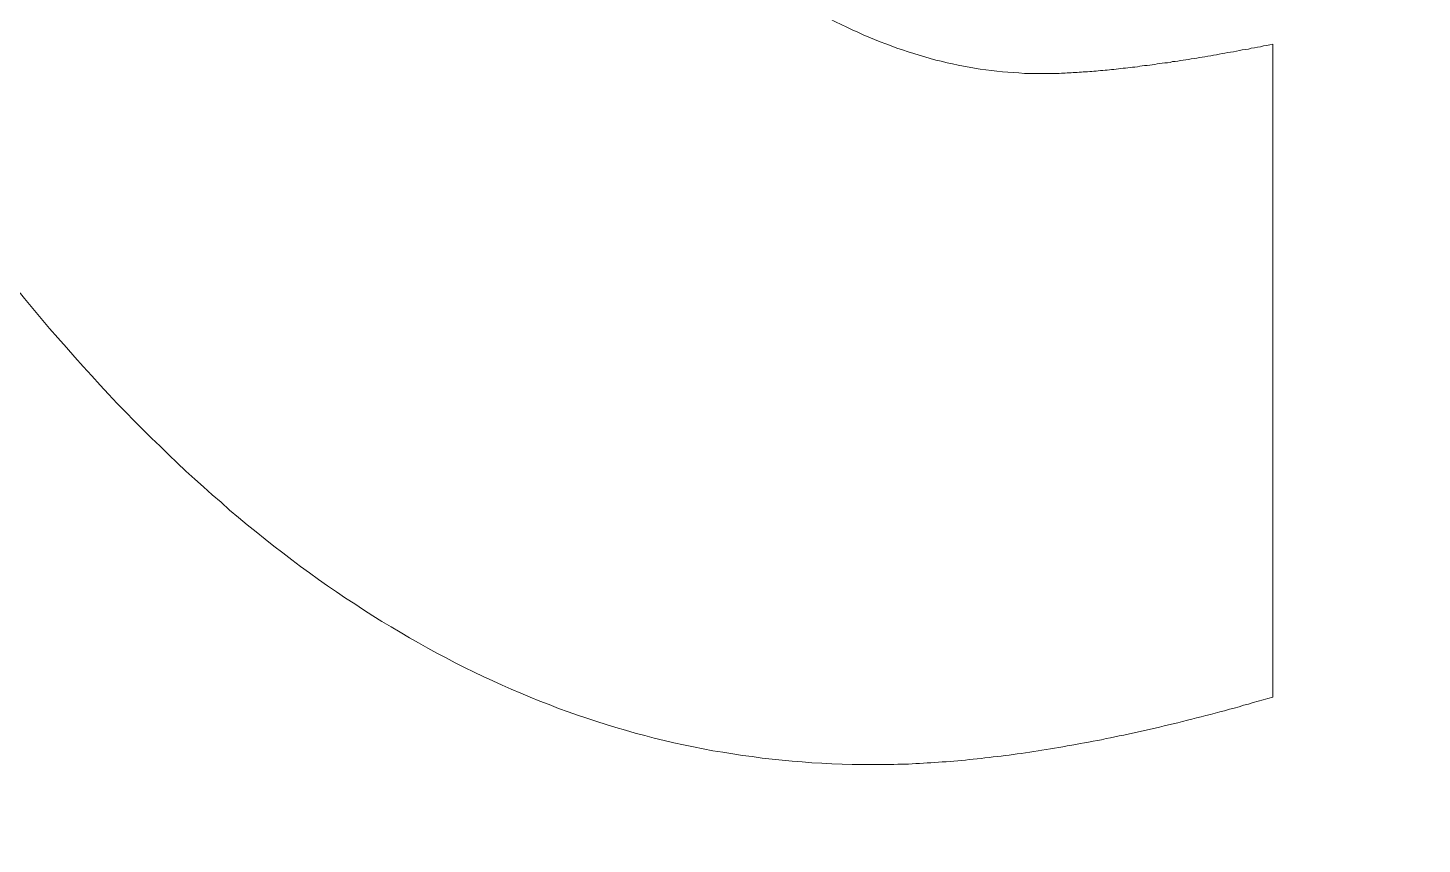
# Model space of a CAD drawing. Header units: millimetres. Extents: x -202 to 440, y -81 to 100.
# Drawn here: x -21.403 to -20.462, y -1.514 to -0.963 of the extents above; entities that cross this region are included whole.
import ezdxf

# ---------------------------------------------------------------- set-up
doc = ezdxf.new("R2010")
doc.units = ezdxf.units.MM
doc.header["$MEASUREMENT"] = 0
doc.layers.add('Cut', color=7, linetype='Continuous')
doc.layers.add('Engrave', color=7, linetype='Continuous')

msp = doc.modelspace()

# ---------------------------------------------------------------- linework, layer by layer
at = {"layer": 'Cut', "color": 250, "lineweight": 9}
msp.add_open_spline([(-1.0952, 97.6658), (-1.0954, 98.0639), (-1.2538, 98.4456), (-1.5355, 98.7269), (-1.5355, 98.7269), (-1.8171, 99.0082), (-2.1971, 99.1661), (-2.5952, 99.1658), (-2.5952, 99.1658), (-2.5952, 99.1658), (-144.0452, 99.1658), (-144.0452, 99.1658), (-144.0452, 99.1658), (-144.4432, 99.1656), (-144.8249, 99.0072), (-145.1062, 98.7255), (-145.1062, 98.7255), (-145.3875, 98.4439), (-145.5454, 98.0639), (-145.5452, 97.6658), (-145.5452, 97.6658), (-145.5452, 97.6658), (-145.5452, 93.1783), (-145.5452, 93.1783), (-145.5452, 93.1783), (-145.5449, 92.7802), (-145.3865, 92.3986), (-145.1049, 92.1173), (-145.1049, 92.1173), (-144.8232, 91.836), (-144.4432, 91.6781), (-144.0452, 91.6783), (-144.0452, 91.6783), (-144.0452, 91.6783), (-141.5827, 91.6783), (-141.5827, 91.6783), (-141.5827, 91.6783), (-139.4391, 91.6783), (-137.4583, 90.5347), (-136.3865, 88.6783), (-136.3865, 88.6783), (-135.3147, 86.8219), (-135.3147, 84.5347), (-136.3865, 82.6783), (-136.3865, 82.6783), (-137.4583, 80.8219), (-139.4391, 79.6783), (-141.5827, 79.6783), (-141.5827, 79.6783), (-141.5827, 79.6783), (-144.0452, 79.6783), (-144.0452, 79.6783), (-144.0452, 79.6783), (-144.4432, 79.6781), (-144.8249, 79.5197), (-145.1062, 79.238), (-145.1062, 79.238), (-145.3875, 78.9564), (-145.5454, 78.5764), (-145.5452, 78.1783), (-145.5452, 78.1783), (-145.5452, 78.1783), (-145.5452, 16.9783), (-145.5452, 16.9783), (-145.5452, 16.9783), (-145.5449, 16.5802), (-145.3865, 16.1986), (-145.1049, 15.9173), (-145.1049, 15.9173), (-144.8232, 15.636), (-144.4432, 15.4781), (-144.0452, 15.4783), (-144.0452, 15.4783), (-144.0452, 15.4783), (-141.5827, 15.4783), (-141.5827, 15.4783), (-141.5827, 15.4783), (-139.4391, 15.4783), (-137.4583, 14.3347), (-136.3865, 12.4783), (-136.3865, 12.4783), (-135.3147, 10.6219), (-135.3147, 8.3347), (-136.3865, 6.4783), (-136.3865, 6.4783), (-137.4583, 4.6219), (-139.4391, 3.4783), (-141.5827, 3.4783), (-141.5827, 3.4783), (-141.5827, 3.4783), (-144.0452, 3.4783), (-144.0452, 3.4783), (-144.0452, 3.4783), (-144.4432, 3.4781), (-144.8249, 3.3197), (-145.1062, 3.038), (-145.1062, 3.038), (-145.3875, 2.7564), (-145.5454, 2.3764), (-145.5452, 1.9783), (-145.5452, 1.9783), (-145.5452, 1.9783), (-145.5452, -59.2217), (-145.5452, -59.2217), (-145.5452, -59.2217), (-145.5449, -59.6198), (-145.3865, -60.0014), (-145.1049, -60.2827), (-145.1049, -60.2827), (-144.8232, -60.564), (-144.4432, -60.7219), (-144.0452, -60.7217), (-144.0452, -60.7217), (-144.0452, -60.7217), (-141.5827, -60.7217), (-141.5827, -60.7217), (-141.5827, -60.7217), (-139.4391, -60.7217), (-137.4583, -61.8653), (-136.3865, -63.7217), (-136.3865, -63.7217), (-135.3147, -65.5781), (-135.3147, -67.8653), (-136.3865, -69.7217), (-136.3865, -69.7217), (-137.4583, -71.5781), (-139.4391, -72.7217), (-141.5827, -72.7217), (-141.5827, -72.7217), (-141.5827, -72.7217), (-144.0452, -72.7217), (-144.0452, -72.7217), (-144.0452, -72.7217), (-144.4432, -72.7219), (-144.8249, -72.8803), (-145.1062, -73.162), (-145.1062, -73.162), (-145.3875, -73.4436), (-145.5454, -73.8236), (-145.5452, -74.2217), (-145.5452, -74.2217), (-145.5452, -74.2217), (-145.5452, -78.7092), (-145.5452, -78.7092), (-145.5452, -78.7092), (-145.5449, -79.1073), (-145.3865, -79.4889), (-145.1049, -79.7702), (-145.1049, -79.7702), (-144.8232, -80.0515), (-144.4432, -80.2094), (-144.0452, -80.2092), (-144.0452, -80.2092), (-144.0452, -80.2092), (-2.5952, -80.2092), (-2.5952, -80.2092), (-2.5952, -80.2092), (-2.1971, -80.2089), (-1.8154, -80.0505), (-1.5341, -79.7689), (-1.5341, -79.7689), (-1.2528, -79.4872), (-1.0949, -79.1073), (-1.0952, -78.7092), (-1.0952, -78.7092), (-1.0952, -78.7092), (-1.0952, -74.2217), (-1.0952, -74.2217), (-1.0952, -74.2217), (-1.0954, -73.8236), (-1.2538, -73.4419), (-1.5355, -73.1606), (-1.5355, -73.1606), (-1.8171, -72.8793), (-2.1971, -72.7214), (-2.5952, -72.7217), (-2.5952, -72.7217), (-2.5952, -72.7217), (-5.0577, -72.7217), (-5.0577, -72.7217), (-5.0577, -72.7217), (-7.2013, -72.7217), (-9.182, -71.5781), (-10.2538, -69.7217), (-10.2538, -69.7217), (-11.3256, -67.8653), (-11.3256, -65.5781), (-10.2538, -63.7217), (-10.2538, -63.7217), (-9.182, -61.8653), (-7.2013, -60.7217), (-5.0577, -60.7217), (-5.0577, -60.7217), (-5.0577, -60.7217), (-2.5952, -60.7217), (-2.5952, -60.7217), (-2.5952, -60.7217), (-2.1971, -60.7214), (-1.8154, -60.563), (-1.5341, -60.2814), (-1.5341, -60.2814), (-1.2528, -59.9997), (-1.0949, -59.6198), (-1.0952, -59.2217), (-1.0952, -59.2217), (-1.0952, -59.2217), (-1.0952, 1.9783), (-1.0952, 1.9783), (-1.0952, 1.9783), (-1.0954, 2.3764), (-1.2538, 2.7581), (-1.5355, 3.0394), (-1.5355, 3.0394), (-1.8171, 3.3207), (-2.1971, 3.4786), (-2.5952, 3.4783), (-2.5952, 3.4783), (-2.5952, 3.4783), (-5.0577, 3.4783), (-5.0577, 3.4783), (-5.0577, 3.4783), (-7.2013, 3.4783), (-9.182, 4.6219), (-10.2538, 6.4783), (-10.2538, 6.4783), (-11.3256, 8.3347), (-11.3256, 10.6219), (-10.2538, 12.4783), (-10.2538, 12.4783), (-9.182, 14.3347), (-7.2013, 15.4783), (-5.0577, 15.4783), (-5.0577, 15.4783), (-5.0577, 15.4783), (-2.5952, 15.4783), (-2.5952, 15.4783), (-2.5952, 15.4783), (-2.1971, 15.4786), (-1.8154, 15.637), (-1.5341, 15.9186), (-1.5341, 15.9186), (-1.2528, 16.2003), (-1.0949, 16.5802), (-1.0952, 16.9783), (-1.0952, 16.9783), (-1.0952, 16.9783), (-1.0952, 78.1783), (-1.0952, 78.1783), (-1.0952, 78.1783), (-1.0954, 78.5764), (-1.2538, 78.9581), (-1.5355, 79.2394), (-1.5355, 79.2394), (-1.8171, 79.5207), (-2.1971, 79.6786), (-2.5952, 79.6783), (-2.5952, 79.6783), (-2.5952, 79.6783), (-5.0577, 79.6783), (-5.0577, 79.6783), (-5.0577, 79.6783), (-7.2013, 79.6783), (-9.182, 80.8219), (-10.2538, 82.6783), (-10.2538, 82.6783), (-11.3256, 84.5347), (-11.3256, 86.8219), (-10.2538, 88.6783), (-10.2538, 88.6783), (-9.182, 90.5347), (-7.2013, 91.6783), (-5.0577, 91.6783), (-5.0577, 91.6783), (-5.0577, 91.6783), (-2.5952, 91.6783), (-2.5952, 91.6783), (-2.5952, 91.6783), (-2.1971, 91.6786), (-1.8154, 91.837), (-1.5341, 92.1186), (-1.5341, 92.1186), (-1.2528, 92.4003), (-1.0949, 92.7802), (-1.0952, 93.1783), (-1.0952, 93.1783), (-1.0952, 93.1783), (-1.0952, 97.6658), (-1.0952, 97.6658)], degree=3, knots=[0, 0, 0, 0, 0.013699, 0.013699, 0.013699, 0.013699, 0.027397, 0.027397, 0.027397, 0.027397, 0.041096, 0.041096, 0.041096, 0.041096, 0.054795, 0.054795, 0.054795, 0.054795, 0.068493, 0.068493, 0.068493, 0.068493, 0.082192, 0.082192, 0.082192, 0.082192, 0.09589, 0.09589, 0.09589, 0.09589, 0.109589, 0.109589, 0.109589, 0.109589, 0.123288, 0.123288, 0.123288, 0.123288, 0.136986, 0.136986, 0.136986, 0.136986, 0.150685, 0.150685, 0.150685, 0.150685, 0.164384, 0.164384, 0.164384, 0.164384, 0.178082, 0.178082, 0.178082, 0.178082, 0.191781, 0.191781, 0.191781, 0.191781, 0.205479, 0.205479, 0.205479, 0.205479, 0.219178, 0.219178, 0.219178, 0.219178, 0.232877, 0.232877, 0.232877, 0.232877, 0.246575, 0.246575, 0.246575, 0.246575, 0.260274, 0.260274, 0.260274, 0.260274, 0.273973, 0.273973, 0.273973, 0.273973, 0.287671, 0.287671, 0.287671, 0.287671, 0.30137, 0.30137, 0.30137, 0.30137, 0.315068, 0.315068, 0.315068, 0.315068, 0.328767, 0.328767, 0.328767, 0.328767, 0.342466, 0.342466, 0.342466, 0.342466, 0.356164, 0.356164, 0.356164, 0.356164, 0.369863, 0.369863, 0.369863, 0.369863, 0.383562, 0.383562, 0.383562, 0.383562, 0.39726, 0.39726, 0.39726, 0.39726, 0.410959, 0.410959, 0.410959, 0.410959, 0.424658, 0.424658, 0.424658, 0.424658, 0.438356, 0.438356, 0.438356, 0.438356, 0.452055, 0.452055, 0.452055, 0.452055, 0.465753, 0.465753, 0.465753, 0.465753, 0.479452, 0.479452, 0.479452, 0.479452, 0.493151, 0.493151, 0.493151, 0.493151, 0.506849, 0.506849, 0.506849, 0.506849, 0.520548, 0.520548, 0.520548, 0.520548, 0.534247, 0.534247, 0.534247, 0.534247, 0.547945, 0.547945, 0.547945, 0.547945, 0.561644, 0.561644, 0.561644, 0.561644, 0.575342, 0.575342, 0.575342, 0.575342, 0.589041, 0.589041, 0.589041, 0.589041, 0.60274, 0.60274, 0.60274, 0.60274, 0.616438, 0.616438, 0.616438, 0.616438, 0.630137, 0.630137, 0.630137, 0.630137, 0.643836, 0.643836, 0.643836, 0.643836, 0.657534, 0.657534, 0.657534, 0.657534, 0.671233, 0.671233, 0.671233, 0.671233, 0.684932, 0.684932, 0.684932, 0.684932, 0.69863, 0.69863, 0.69863, 0.69863, 0.712329, 0.712329, 0.712329, 0.712329, 0.726027, 0.726027, 0.726027, 0.726027, 0.739726, 0.739726, 0.739726, 0.739726, 0.753425, 0.753425, 0.753425, 0.753425, 0.767123, 0.767123, 0.767123, 0.767123, 0.780822, 0.780822, 0.780822, 0.780822, 0.794521, 0.794521, 0.794521, 0.794521, 0.808219, 0.808219, 0.808219, 0.808219, 0.821918, 0.821918, 0.821918, 0.821918, 0.835616, 0.835616, 0.835616, 0.835616, 0.849315, 0.849315, 0.849315, 0.849315, 0.863014, 0.863014, 0.863014, 0.863014, 0.876712, 0.876712, 0.876712, 0.876712, 0.890411, 0.890411, 0.890411, 0.890411, 0.90411, 0.90411, 0.90411, 0.90411, 0.917808, 0.917808, 0.917808, 0.917808, 0.931507, 0.931507, 0.931507, 0.931507, 0.945205, 0.945205, 0.945205, 0.945205, 0.958904, 0.958904, 0.958904, 0.958904, 0.972603, 0.972603, 0.972603, 0.972603, 1, 1, 1, 1], dxfattribs=at)
at = {"layer": 'Engrave', "color": 240, "lineweight": 9}
for points in [[(-21.0803, -0.7636), (-21.0803, -0.7636), (-21.0765, -0.7685), (-21.0765, -0.7685), (-21.0765, -0.7685), (-21.0765, -0.7685), (-21.0726, -0.7733), (-21.0726, -0.7733), (-21.0726, -0.7733), (-21.0726, -0.7733), (-21.0687, -0.7779), (-21.0687, -0.7779), (-21.0687, -0.7779), (-21.0687, -0.7779), (-21.0648, -0.7826), (-21.0648, -0.7826), (-21.0648, -0.7826), (-21.0648, -0.7826), (-21.0609, -0.7872), (-21.0609, -0.7872), (-21.0609, -0.7872), (-21.0609, -0.7872), (-21.0571, -0.7917), (-21.0571, -0.7917), (-21.0571, -0.7917), (-21.0571, -0.7917), (-21.0532, -0.7963), (-21.0532, -0.7963), (-21.0532, -0.7963), (-21.0532, -0.7963), (-21.0493, -0.8007), (-21.0493, -0.8007), (-21.0493, -0.8007), (-21.0493, -0.8007), (-21.0454, -0.8052), (-21.0454, -0.8052), (-21.0454, -0.8052), (-21.0454, -0.8052), (-21.0416, -0.8095), (-21.0416, -0.8095), (-21.0416, -0.8095), (-21.0416, -0.8095), (-21.0377, -0.8139), (-21.0377, -0.8139), (-21.0377, -0.8139), (-21.0377, -0.8139), (-21.0337, -0.8181), (-21.0337, -0.8181), (-21.0337, -0.8181), (-21.0337, -0.8181), (-21.0299, -0.8224), (-21.0299, -0.8224), (-21.0299, -0.8224), (-21.0299, -0.8224), (-21.026, -0.8265), (-21.026, -0.8265), (-21.026, -0.8265), (-21.026, -0.8265), (-21.0222, -0.8306), (-21.0222, -0.8306), (-21.0222, -0.8306), (-21.0222, -0.8306), (-21.0184, -0.8347), (-21.0184, -0.8347), (-21.0184, -0.8347), (-21.0184, -0.8347), (-21.0144, -0.8386), (-21.0144, -0.8386), (-21.0144, -0.8386), (-21.0144, -0.8386), (-21.0106, -0.8426), (-21.0106, -0.8426), (-21.0106, -0.8426), (-21.0106, -0.8426), (-21.0067, -0.8466), (-21.0067, -0.8466), (-21.0067, -0.8466), (-21.0067, -0.8466), (-21.0029, -0.8504), (-21.0029, -0.8504), (-21.0029, -0.8504), (-21.0029, -0.8504), (-20.9991, -0.8542), (-20.9991, -0.8542), (-20.9991, -0.8542), (-20.9991, -0.8542), (-20.9952, -0.8579), (-20.9952, -0.8579), (-20.9952, -0.8579), (-20.9952, -0.8579), (-20.9913, -0.8617), (-20.9913, -0.8617), (-20.9913, -0.8617), (-20.9913, -0.8617), (-20.9876, -0.8652), (-20.9876, -0.8652), (-20.9876, -0.8652), (-20.9876, -0.8652), (-20.9837, -0.8688), (-20.9837, -0.8688), (-20.9837, -0.8688), (-20.9837, -0.8688), (-20.9797, -0.8724), (-20.9797, -0.8724), (-20.9797, -0.8724), (-20.9797, -0.8724), (-20.9759, -0.8759), (-20.9759, -0.8759), (-20.9759, -0.8759), (-20.9759, -0.8759), (-20.9721, -0.8793), (-20.9721, -0.8793), (-20.9721, -0.8793), (-20.9721, -0.8793), (-20.9683, -0.8828), (-20.9683, -0.8828), (-20.9683, -0.8828), (-20.9683, -0.8828), (-20.9645, -0.8861), (-20.9645, -0.8861), (-20.9645, -0.8861), (-20.9645, -0.8861), (-20.9606, -0.8894), (-20.9606, -0.8894), (-20.9606, -0.8894), (-20.9606, -0.8894), (-20.9567, -0.8926), (-20.9567, -0.8926), (-20.9567, -0.8926), (-20.9567, -0.8926), (-20.953, -0.8958), (-20.953, -0.8958), (-20.953, -0.8958), (-20.953, -0.8958), (-20.9491, -0.8991), (-20.9491, -0.8991), (-20.9491, -0.8991), (-20.9491, -0.8991), (-20.9454, -0.9021), (-20.9454, -0.9021), (-20.9454, -0.9021), (-20.9454, -0.9021), (-20.9414, -0.9051), (-20.9414, -0.9051), (-20.9414, -0.9051), (-20.9414, -0.9051), (-20.9376, -0.9082), (-20.9376, -0.9082), (-20.9376, -0.9082), (-20.9376, -0.9082), (-20.9338, -0.9111), (-20.9338, -0.9111), (-20.9338, -0.9111), (-20.9338, -0.9111), (-20.93, -0.9138), (-20.93, -0.9138), (-20.93, -0.9138), (-20.93, -0.9138), (-20.9262, -0.9167), (-20.9262, -0.9167), (-20.9262, -0.9167), (-20.9262, -0.9167), (-20.9224, -0.9195), (-20.9224, -0.9195), (-20.9224, -0.9195), (-20.9224, -0.9195), (-20.9186, -0.9223), (-20.9186, -0.9223), (-20.9186, -0.9223), (-20.9186, -0.9223), (-20.9147, -0.9249), (-20.9147, -0.9249), (-20.9147, -0.9249), (-20.9147, -0.9249), (-20.911, -0.9275), (-20.911, -0.9275), (-20.911, -0.9275), (-20.911, -0.9275), (-20.9071, -0.9302), (-20.9071, -0.9302), (-20.9071, -0.9302), (-20.9071, -0.9302), (-20.9034, -0.9327), (-20.9034, -0.9327), (-20.9034, -0.9327), (-20.9034, -0.9327), (-20.8995, -0.9352), (-20.8995, -0.9352), (-20.8995, -0.9352), (-20.8995, -0.9352), (-20.8956, -0.9376), (-20.8956, -0.9376), (-20.8956, -0.9376), (-20.8956, -0.9376), (-20.8919, -0.94), (-20.8919, -0.94), (-20.8919, -0.94), (-20.8919, -0.94), (-20.8881, -0.9422), (-20.8881, -0.9422), (-20.8881, -0.9422), (-20.8881, -0.9422), (-20.8844, -0.9446), (-20.8844, -0.9446), (-20.8844, -0.9446), (-20.8844, -0.9446), (-20.8805, -0.9467), (-20.8805, -0.9467), (-20.8805, -0.9467), (-20.8805, -0.9467), (-20.8767, -0.9489), (-20.8767, -0.9489), (-20.8767, -0.9489), (-20.8767, -0.9489), (-20.8729, -0.951), (-20.8729, -0.951), (-20.8729, -0.951), (-20.8729, -0.951), (-20.8692, -0.9532), (-20.8692, -0.9532), (-20.8692, -0.9532), (-20.8692, -0.9532), (-20.8654, -0.9552), (-20.8654, -0.9552), (-20.8654, -0.9552), (-20.8654, -0.9552), (-20.8616, -0.9571), (-20.8616, -0.9571), (-20.8616, -0.9571), (-20.8616, -0.9571), (-20.8578, -0.959), (-20.8578, -0.959), (-20.8578, -0.959), (-20.8578, -0.959), (-20.854, -0.9609), (-20.854, -0.9609), (-20.854, -0.9609), (-20.854, -0.9609), (-20.8502, -0.9627), (-20.8502, -0.9627), (-20.8502, -0.9627), (-20.8502, -0.9627), (-20.8465, -0.9644), (-20.8465, -0.9644), (-20.8465, -0.9644), (-20.8465, -0.9644), (-20.8427, -0.9661), (-20.8427, -0.9661), (-20.8427, -0.9661), (-20.8427, -0.9661), (-20.839, -0.9678), (-20.839, -0.9678), (-20.839, -0.9678), (-20.839, -0.9678), (-20.8352, -0.9694), (-20.8352, -0.9694), (-20.8352, -0.9694), (-20.8352, -0.9694), (-20.8314, -0.971), (-20.8314, -0.971), (-20.8314, -0.971), (-20.8314, -0.971), (-20.8276, -0.9725), (-20.8276, -0.9725), (-20.8276, -0.9725), (-20.8276, -0.9725), (-20.8239, -0.9739), (-20.8239, -0.9739), (-20.8239, -0.9739), (-20.8239, -0.9739), (-20.8201, -0.9753), (-20.8201, -0.9753), (-20.8201, -0.9753), (-20.8201, -0.9753), (-20.8164, -0.9767), (-20.8164, -0.9767), (-20.8164, -0.9767), (-20.8164, -0.9767), (-20.8126, -0.978), (-20.8126, -0.978), (-20.8126, -0.978), (-20.8126, -0.978), (-20.8088, -0.9793), (-20.8088, -0.9793), (-20.8088, -0.9793), (-20.8088, -0.9793), (-20.805, -0.9805), (-20.805, -0.9805), (-20.805, -0.9805), (-20.805, -0.9805), (-20.8013, -0.9816), (-20.8013, -0.9816), (-20.8013, -0.9816), (-20.8013, -0.9816), (-20.7975, -0.9827), (-20.7975, -0.9827), (-20.7975, -0.9827), (-20.7975, -0.9827), (-20.7938, -0.9837), (-20.7938, -0.9837), (-20.7938, -0.9837), (-20.7938, -0.9837), (-20.7901, -0.9848), (-20.7901, -0.9848), (-20.7901, -0.9848), (-20.7901, -0.9848), (-20.7864, -0.9856), (-20.7864, -0.9856), (-20.7864, -0.9856), (-20.7864, -0.9856), (-20.7825, -0.9866), (-20.7825, -0.9866), (-20.7825, -0.9866), (-20.7825, -0.9866), (-20.7788, -0.9874), (-20.7788, -0.9874), (-20.7788, -0.9874), (-20.7788, -0.9874), (-20.775, -0.9882), (-20.775, -0.9882), (-20.775, -0.9882), (-20.775, -0.9882), (-20.7714, -0.9889), (-20.7714, -0.9889), (-20.7714, -0.9889), (-20.7714, -0.9889), (-20.7676, -0.9897), (-20.7676, -0.9897), (-20.7676, -0.9897), (-20.7676, -0.9897), (-20.7639, -0.9903), (-20.7639, -0.9903), (-20.7639, -0.9903), (-20.7639, -0.9903), (-20.7601, -0.9909), (-20.7601, -0.9909), (-20.7601, -0.9909), (-20.7601, -0.9909), (-20.7564, -0.9914), (-20.7564, -0.9914), (-20.7564, -0.9914), (-20.7564, -0.9914), (-20.7526, -0.9919), (-20.7526, -0.9919), (-20.7526, -0.9919), (-20.7526, -0.9919), (-20.7489, -0.9923), (-20.7489, -0.9923), (-20.7489, -0.9923), (-20.7489, -0.9923), (-20.7452, -0.9927), (-20.7452, -0.9927), (-20.7452, -0.9927), (-20.7452, -0.9927), (-20.7415, -0.9931), (-20.7415, -0.9931), (-20.7415, -0.9931), (-20.7415, -0.9931), (-20.7377, -0.9933), (-20.7377, -0.9933), (-20.7377, -0.9933), (-20.7377, -0.9933), (-20.7341, -0.9935), (-20.7341, -0.9935), (-20.7341, -0.9935), (-20.7341, -0.9935), (-20.7302, -0.9938), (-20.7302, -0.9938), (-20.7302, -0.9938), (-20.7302, -0.9938), (-20.7266, -0.9939), (-20.7266, -0.9939), (-20.7266, -0.9939), (-20.7266, -0.9939), (-20.7229, -0.994), (-20.7229, -0.994), (-20.7229, -0.994), (-20.7229, -0.994), (-20.7192, -0.994), (-20.7192, -0.994)], [(-20.7192, -0.994), (-20.7192, -0.994), (-20.7179, -0.994), (-20.7179, -0.994), (-20.7179, -0.994), (-20.7179, -0.994), (-20.7168, -0.994), (-20.7168, -0.994), (-20.7168, -0.994), (-20.7168, -0.994), (-20.7156, -0.994), (-20.7156, -0.994), (-20.7156, -0.994), (-20.7156, -0.994), (-20.7143, -0.9939), (-20.7143, -0.9939), (-20.7143, -0.9939), (-20.7143, -0.9939), (-20.7131, -0.9939), (-20.7131, -0.9939), (-20.7131, -0.9939), (-20.7131, -0.9939), (-20.7118, -0.9939), (-20.7118, -0.9939), (-20.7118, -0.9939), (-20.7118, -0.9939), (-20.7105, -0.9939), (-20.7105, -0.9939), (-20.7105, -0.9939), (-20.7105, -0.9939), (-20.7093, -0.9939), (-20.7093, -0.9939), (-20.7093, -0.9939), (-20.7093, -0.9939), (-20.7081, -0.9938), (-20.7081, -0.9938), (-20.7081, -0.9938), (-20.7081, -0.9938), (-20.7068, -0.9938), (-20.7068, -0.9938), (-20.7068, -0.9938), (-20.7068, -0.9938), (-20.7054, -0.9936), (-20.7054, -0.9936), (-20.7054, -0.9936), (-20.7054, -0.9936), (-20.7041, -0.9936), (-20.7041, -0.9936), (-20.7041, -0.9936), (-20.7041, -0.9936), (-20.7028, -0.9936), (-20.7028, -0.9936), (-20.7028, -0.9936), (-20.7028, -0.9936), (-20.7015, -0.9935), (-20.7015, -0.9935), (-20.7015, -0.9935), (-20.7015, -0.9935), (-20.7001, -0.9934), (-20.7001, -0.9934), (-20.7001, -0.9934), (-20.7001, -0.9934), (-20.6988, -0.9934), (-20.6988, -0.9934), (-20.6988, -0.9934), (-20.6988, -0.9934), (-20.6975, -0.9933), (-20.6975, -0.9933), (-20.6975, -0.9933), (-20.6975, -0.9933), (-20.6961, -0.9933), (-20.6961, -0.9933), (-20.6961, -0.9933), (-20.6961, -0.9933), (-20.6947, -0.9932), (-20.6947, -0.9932), (-20.6947, -0.9932), (-20.6947, -0.9932), (-20.6933, -0.9931), (-20.6933, -0.9931), (-20.6933, -0.9931), (-20.6933, -0.9931), (-20.6919, -0.9929), (-20.6919, -0.9929), (-20.6919, -0.9929), (-20.6919, -0.9929), (-20.6906, -0.9928), (-20.6906, -0.9928), (-20.6906, -0.9928), (-20.6906, -0.9928), (-20.6891, -0.9928), (-20.6891, -0.9928), (-20.6891, -0.9928), (-20.6891, -0.9928), (-20.6877, -0.9927), (-20.6877, -0.9927), (-20.6877, -0.9927), (-20.6877, -0.9927), (-20.6862, -0.9926), (-20.6862, -0.9926), (-20.6862, -0.9926), (-20.6862, -0.9926), (-20.6848, -0.9925), (-20.6848, -0.9925), (-20.6848, -0.9925), (-20.6848, -0.9925), (-20.6834, -0.9924), (-20.6834, -0.9924), (-20.6834, -0.9924), (-20.6834, -0.9924), (-20.6819, -0.9923), (-20.6819, -0.9923), (-20.6819, -0.9923), (-20.6819, -0.9923), (-20.6805, -0.9921), (-20.6805, -0.9921), (-20.6805, -0.9921), (-20.6805, -0.9921), (-20.679, -0.9919), (-20.679, -0.9919), (-20.679, -0.9919), (-20.679, -0.9919), (-20.6775, -0.9918), (-20.6775, -0.9918), (-20.6775, -0.9918), (-20.6775, -0.9918), (-20.6759, -0.9917), (-20.6759, -0.9917), (-20.6759, -0.9917), (-20.6759, -0.9917), (-20.6744, -0.9916), (-20.6744, -0.9916), (-20.6744, -0.9916), (-20.6744, -0.9916), (-20.673, -0.9914), (-20.673, -0.9914), (-20.673, -0.9914), (-20.673, -0.9914), (-20.6715, -0.9913), (-20.6715, -0.9913), (-20.6715, -0.9913), (-20.6715, -0.9913), (-20.6699, -0.9911), (-20.6699, -0.9911), (-20.6699, -0.9911), (-20.6699, -0.9911), (-20.6684, -0.9909), (-20.6684, -0.9909), (-20.6684, -0.9909), (-20.6684, -0.9909), (-20.6668, -0.9908), (-20.6668, -0.9908), (-20.6668, -0.9908), (-20.6668, -0.9908), (-20.6652, -0.9905), (-20.6652, -0.9905), (-20.6652, -0.9905), (-20.6652, -0.9905), (-20.6637, -0.9904), (-20.6637, -0.9904), (-20.6637, -0.9904), (-20.6637, -0.9904), (-20.6621, -0.9902), (-20.6621, -0.9902), (-20.6621, -0.9902), (-20.6621, -0.9902), (-20.6605, -0.9901), (-20.6605, -0.9901), (-20.6605, -0.9901), (-20.6605, -0.9901), (-20.659, -0.9899), (-20.659, -0.9899), (-20.659, -0.9899), (-20.659, -0.9899), (-20.6574, -0.9897), (-20.6574, -0.9897), (-20.6574, -0.9897), (-20.6574, -0.9897), (-20.6558, -0.9896), (-20.6558, -0.9896), (-20.6558, -0.9896), (-20.6558, -0.9896), (-20.6541, -0.9893), (-20.6541, -0.9893), (-20.6541, -0.9893), (-20.6541, -0.9893), (-20.6525, -0.989), (-20.6525, -0.989), (-20.6525, -0.989), (-20.6525, -0.989), (-20.6509, -0.9888), (-20.6509, -0.9888), (-20.6509, -0.9888), (-20.6509, -0.9888), (-20.6492, -0.9886), (-20.6492, -0.9886), (-20.6492, -0.9886), (-20.6492, -0.9886), (-20.6475, -0.9884), (-20.6475, -0.9884), (-20.6475, -0.9884), (-20.6475, -0.9884), (-20.6458, -0.9883), (-20.6458, -0.9883), (-20.6458, -0.9883), (-20.6458, -0.9883), (-20.6441, -0.9881), (-20.6441, -0.9881), (-20.6441, -0.9881), (-20.6441, -0.9881), (-20.6424, -0.9879), (-20.6424, -0.9879), (-20.6424, -0.9879), (-20.6424, -0.9879), (-20.6407, -0.9874), (-20.6407, -0.9874), (-20.6407, -0.9874), (-20.6407, -0.9874), (-20.639, -0.9872), (-20.639, -0.9872), (-20.639, -0.9872), (-20.639, -0.9872), (-20.6373, -0.987), (-20.6373, -0.987), (-20.6373, -0.987), (-20.6373, -0.987), (-20.6355, -0.9868), (-20.6355, -0.9868), (-20.6355, -0.9868), (-20.6355, -0.9868), (-20.6338, -0.9866), (-20.6338, -0.9866), (-20.6338, -0.9866), (-20.6338, -0.9866), (-20.632, -0.9864), (-20.632, -0.9864), (-20.632, -0.9864), (-20.632, -0.9864), (-20.6303, -0.9859), (-20.6303, -0.9859), (-20.6303, -0.9859), (-20.6303, -0.9859), (-20.6286, -0.9857), (-20.6286, -0.9857), (-20.6286, -0.9857), (-20.6286, -0.9857), (-20.6268, -0.9855), (-20.6268, -0.9855), (-20.6268, -0.9855), (-20.6268, -0.9855), (-20.6249, -0.9852), (-20.6249, -0.9852), (-20.6249, -0.9852), (-20.6249, -0.9852), (-20.6232, -0.985), (-20.6232, -0.985), (-20.6232, -0.985), (-20.6232, -0.985), (-20.6214, -0.9846), (-20.6214, -0.9846), (-20.6214, -0.9846), (-20.6214, -0.9846), (-20.6196, -0.9844), (-20.6196, -0.9844), (-20.6196, -0.9844), (-20.6196, -0.9844), (-20.6178, -0.984), (-20.6178, -0.984), (-20.6178, -0.984), (-20.6178, -0.984), (-20.6159, -0.9837), (-20.6159, -0.9837), (-20.6159, -0.9837), (-20.6159, -0.9837), (-20.6141, -0.9835), (-20.6141, -0.9835), (-20.6141, -0.9835), (-20.6141, -0.9835), (-20.6122, -0.9831), (-20.6122, -0.9831), (-20.6122, -0.9831), (-20.6122, -0.9831), (-20.6104, -0.9828), (-20.6104, -0.9828), (-20.6104, -0.9828), (-20.6104, -0.9828), (-20.6086, -0.9826), (-20.6086, -0.9826), (-20.6086, -0.9826), (-20.6086, -0.9826), (-20.6066, -0.9822), (-20.6066, -0.9822), (-20.6066, -0.9822), (-20.6066, -0.9822), (-20.6046, -0.9819), (-20.6046, -0.9819), (-20.6046, -0.9819), (-20.6046, -0.9819), (-20.6028, -0.9815), (-20.6028, -0.9815), (-20.6028, -0.9815), (-20.6028, -0.9815), (-20.6008, -0.9812), (-20.6008, -0.9812), (-20.6008, -0.9812), (-20.6008, -0.9812), (-20.5989, -0.9809), (-20.5989, -0.9809), (-20.5989, -0.9809), (-20.5989, -0.9809), (-20.597, -0.9805), (-20.597, -0.9805), (-20.597, -0.9805), (-20.597, -0.9805), (-20.5951, -0.9801), (-20.5951, -0.9801), (-20.5951, -0.9801), (-20.5951, -0.9801), (-20.5931, -0.9798), (-20.5931, -0.9798), (-20.5931, -0.9798), (-20.5931, -0.9798), (-20.5912, -0.9795), (-20.5912, -0.9795), (-20.5912, -0.9795), (-20.5912, -0.9795), (-20.5893, -0.9792), (-20.5893, -0.9792), (-20.5893, -0.9792), (-20.5893, -0.9792), (-20.5872, -0.9788), (-20.5872, -0.9788), (-20.5872, -0.9788), (-20.5872, -0.9788), (-20.5852, -0.9783), (-20.5852, -0.9783), (-20.5852, -0.9783), (-20.5852, -0.9783), (-20.5833, -0.978), (-20.5833, -0.978), (-20.5833, -0.978), (-20.5833, -0.978), (-20.5812, -0.9777), (-20.5812, -0.9777), (-20.5812, -0.9777), (-20.5812, -0.9777), (-20.5792, -0.9774), (-20.5792, -0.9774), (-20.5792, -0.9774), (-20.5792, -0.9774), (-20.5773, -0.9768), (-20.5773, -0.9768), (-20.5773, -0.9768), (-20.5773, -0.9768), (-20.5752, -0.9765), (-20.5752, -0.9765), (-20.5752, -0.9765), (-20.5752, -0.9765), (-20.5731, -0.9761), (-20.5731, -0.9761), (-20.5731, -0.9761), (-20.5731, -0.9761), (-20.5711, -0.9758), (-20.5711, -0.9758), (-20.5711, -0.9758), (-20.5711, -0.9758), (-20.569, -0.9752), (-20.569, -0.9752), (-20.569, -0.9752), (-20.569, -0.9752), (-20.567, -0.9749), (-20.567, -0.9749), (-20.567, -0.9749), (-20.567, -0.9749), (-20.5648, -0.9745), (-20.5648, -0.9745), (-20.5648, -0.9745), (-20.5648, -0.9745), (-20.5627, -0.974), (-20.5627, -0.974)], [(-20.8329, -1.4603), (-20.8329, -1.4603), (-20.8397, -1.4603), (-20.8397, -1.4603), (-20.8397, -1.4603), (-20.8397, -1.4603), (-20.8466, -1.4602), (-20.8466, -1.4602), (-20.8466, -1.4602), (-20.8466, -1.4602), (-20.8533, -1.46), (-20.8533, -1.46), (-20.8533, -1.46), (-20.8533, -1.46), (-20.8602, -1.4597), (-20.8602, -1.4597), (-20.8602, -1.4597), (-20.8602, -1.4597), (-20.8669, -1.4594), (-20.8669, -1.4594), (-20.8669, -1.4594), (-20.8669, -1.4594), (-20.8737, -1.459), (-20.8737, -1.459), (-20.8737, -1.459), (-20.8737, -1.459), (-20.8803, -1.4585), (-20.8803, -1.4585), (-20.8803, -1.4585), (-20.8803, -1.4585), (-20.8871, -1.4579), (-20.8871, -1.4579), (-20.8871, -1.4579), (-20.8871, -1.4579), (-20.8938, -1.4574), (-20.8938, -1.4574), (-20.8938, -1.4574), (-20.8938, -1.4574), (-20.9005, -1.4566), (-20.9005, -1.4566), (-20.9005, -1.4566), (-20.9005, -1.4566), (-20.9072, -1.4559), (-20.9072, -1.4559), (-20.9072, -1.4559), (-20.9072, -1.4559), (-20.914, -1.4549), (-20.914, -1.4549), (-20.914, -1.4549), (-20.914, -1.4549), (-20.9205, -1.4541), (-20.9205, -1.4541), (-20.9205, -1.4541), (-20.9205, -1.4541), (-20.9271, -1.453), (-20.9271, -1.453), (-20.9271, -1.453), (-20.9271, -1.453), (-20.9338, -1.452), (-20.9338, -1.452), (-20.9338, -1.452), (-20.9338, -1.452), (-20.9404, -1.4509), (-20.9404, -1.4509), (-20.9404, -1.4509), (-20.9404, -1.4509), (-20.9471, -1.4496), (-20.9471, -1.4496), (-20.9471, -1.4496), (-20.9471, -1.4496), (-20.9536, -1.4484), (-20.9536, -1.4484), (-20.9536, -1.4484), (-20.9536, -1.4484), (-20.9602, -1.447), (-20.9602, -1.447), (-20.9602, -1.447), (-20.9602, -1.447), (-20.9668, -1.4455), (-20.9668, -1.4455), (-20.9668, -1.4455), (-20.9668, -1.4455), (-20.9734, -1.444), (-20.9734, -1.444), (-20.9734, -1.444), (-20.9734, -1.444), (-20.98, -1.4424), (-20.98, -1.4424), (-20.98, -1.4424), (-20.98, -1.4424), (-20.9864, -1.4407), (-20.9864, -1.4407), (-20.9864, -1.4407), (-20.9864, -1.4407), (-20.9929, -1.439), (-20.9929, -1.439), (-20.9929, -1.439), (-20.9929, -1.439), (-20.9995, -1.4371), (-20.9995, -1.4371), (-20.9995, -1.4371), (-20.9995, -1.4371), (-21.0059, -1.4352), (-21.0059, -1.4352), (-21.0059, -1.4352), (-21.0059, -1.4352), (-21.0124, -1.4333), (-21.0124, -1.4333), (-21.0124, -1.4333), (-21.0124, -1.4333), (-21.0188, -1.4312), (-21.0188, -1.4312), (-21.0188, -1.4312), (-21.0188, -1.4312), (-21.0254, -1.429), (-21.0254, -1.429), (-21.0254, -1.429), (-21.0254, -1.429), (-21.0317, -1.4269), (-21.0317, -1.4269), (-21.0317, -1.4269), (-21.0317, -1.4269), (-21.0381, -1.4246), (-21.0381, -1.4246), (-21.0381, -1.4246), (-21.0381, -1.4246), (-21.0447, -1.4224), (-21.0447, -1.4224), (-21.0447, -1.4224), (-21.0447, -1.4224), (-21.051, -1.4198), (-21.051, -1.4198), (-21.051, -1.4198), (-21.051, -1.4198), (-21.0573, -1.4174), (-21.0573, -1.4174), (-21.0573, -1.4174), (-21.0573, -1.4174), (-21.0637, -1.4148), (-21.0637, -1.4148), (-21.0637, -1.4148), (-21.0637, -1.4148), (-21.07, -1.4122), (-21.07, -1.4122), (-21.07, -1.4122), (-21.07, -1.4122), (-21.0765, -1.4094), (-21.0765, -1.4094), (-21.0765, -1.4094), (-21.0765, -1.4094), (-21.0827, -1.4067), (-21.0827, -1.4067), (-21.0827, -1.4067), (-21.0827, -1.4067), (-21.089, -1.4038), (-21.089, -1.4038), (-21.089, -1.4038), (-21.089, -1.4038), (-21.0954, -1.4008), (-21.0954, -1.4008), (-21.0954, -1.4008), (-21.0954, -1.4008), (-21.1016, -1.3979), (-21.1016, -1.3979), (-21.1016, -1.3979), (-21.1016, -1.3979), (-21.108, -1.3948), (-21.108, -1.3948), (-21.108, -1.3948), (-21.108, -1.3948), (-21.1143, -1.3916), (-21.1143, -1.3916), (-21.1143, -1.3916), (-21.1143, -1.3916), (-21.1204, -1.3883), (-21.1204, -1.3883), (-21.1204, -1.3883), (-21.1204, -1.3883), (-21.1267, -1.385), (-21.1267, -1.385), (-21.1267, -1.385), (-21.1267, -1.385), (-21.1328, -1.3817), (-21.1328, -1.3817), (-21.1328, -1.3817), (-21.1328, -1.3817), (-21.1391, -1.3782), (-21.1391, -1.3782), (-21.1391, -1.3782), (-21.1391, -1.3782), (-21.1452, -1.3747), (-21.1452, -1.3747), (-21.1452, -1.3747), (-21.1452, -1.3747), (-21.1515, -1.371), (-21.1515, -1.371), (-21.1515, -1.371), (-21.1515, -1.371), (-21.1576, -1.3674), (-21.1576, -1.3674), (-21.1576, -1.3674), (-21.1576, -1.3674), (-21.1638, -1.3637), (-21.1638, -1.3637), (-21.1638, -1.3637), (-21.1638, -1.3637), (-21.1699, -1.3598), (-21.1699, -1.3598), (-21.1699, -1.3598), (-21.1699, -1.3598), (-21.1761, -1.3559), (-21.1761, -1.3559), (-21.1761, -1.3559), (-21.1761, -1.3559), (-21.1821, -1.3519), (-21.1821, -1.3519), (-21.1821, -1.3519), (-21.1821, -1.3519), (-21.1883, -1.3479), (-21.1883, -1.3479), (-21.1883, -1.3479), (-21.1883, -1.3479), (-21.1943, -1.3438), (-21.1943, -1.3438), (-21.1943, -1.3438), (-21.1943, -1.3438), (-21.2005, -1.3396), (-21.2005, -1.3396), (-21.2005, -1.3396), (-21.2005, -1.3396), (-21.2065, -1.3353), (-21.2065, -1.3353), (-21.2065, -1.3353), (-21.2065, -1.3353), (-21.2126, -1.3309), (-21.2126, -1.3309), (-21.2126, -1.3309), (-21.2126, -1.3309), (-21.2186, -1.3265), (-21.2186, -1.3265), (-21.2186, -1.3265), (-21.2186, -1.3265), (-21.2246, -1.322), (-21.2246, -1.322), (-21.2246, -1.322), (-21.2246, -1.322), (-21.2306, -1.3174), (-21.2306, -1.3174), (-21.2306, -1.3174), (-21.2306, -1.3174), (-21.2367, -1.3128), (-21.2367, -1.3128), (-21.2367, -1.3128), (-21.2367, -1.3128), (-21.2426, -1.3081), (-21.2426, -1.3081), (-21.2426, -1.3081), (-21.2426, -1.3081), (-21.2486, -1.3032), (-21.2486, -1.3032), (-21.2486, -1.3032), (-21.2486, -1.3032), (-21.2546, -1.2984), (-21.2546, -1.2984), (-21.2546, -1.2984), (-21.2546, -1.2984), (-21.2605, -1.2935), (-21.2605, -1.2935), (-21.2605, -1.2935), (-21.2605, -1.2935), (-21.2665, -1.2885), (-21.2665, -1.2885), (-21.2665, -1.2885), (-21.2665, -1.2885), (-21.2723, -1.2833), (-21.2723, -1.2833), (-21.2723, -1.2833), (-21.2723, -1.2833), (-21.2783, -1.2782), (-21.2783, -1.2782), (-21.2783, -1.2782), (-21.2783, -1.2782), (-21.2842, -1.2729), (-21.2842, -1.2729), (-21.2842, -1.2729), (-21.2842, -1.2729), (-21.29, -1.2676), (-21.29, -1.2676), (-21.29, -1.2676), (-21.29, -1.2676), (-21.296, -1.2622), (-21.296, -1.2622), (-21.296, -1.2622), (-21.296, -1.2622), (-21.3018, -1.2567), (-21.3018, -1.2567), (-21.3018, -1.2567), (-21.3018, -1.2567), (-21.3075, -1.2513), (-21.3075, -1.2513), (-21.3075, -1.2513), (-21.3075, -1.2513), (-21.3134, -1.2455), (-21.3134, -1.2455), (-21.3134, -1.2455), (-21.3134, -1.2455), (-21.3192, -1.2399), (-21.3192, -1.2399), (-21.3192, -1.2399), (-21.3192, -1.2399), (-21.325, -1.2341), (-21.325, -1.2341), (-21.325, -1.2341), (-21.325, -1.2341), (-21.3309, -1.2282), (-21.3309, -1.2282), (-21.3309, -1.2282), (-21.3309, -1.2282), (-21.3366, -1.2224), (-21.3366, -1.2224), (-21.3366, -1.2224), (-21.3366, -1.2224), (-21.3424, -1.2165), (-21.3424, -1.2165), (-21.3424, -1.2165), (-21.3424, -1.2165), (-21.3481, -1.2104), (-21.3481, -1.2104), (-21.3481, -1.2104), (-21.3481, -1.2104), (-21.3538, -1.2043), (-21.3538, -1.2043), (-21.3538, -1.2043), (-21.3538, -1.2043), (-21.3595, -1.1979), (-21.3595, -1.1979), (-21.3595, -1.1979), (-21.3595, -1.1979), (-21.3652, -1.1916), (-21.3652, -1.1916), (-21.3652, -1.1916), (-21.3652, -1.1916), (-21.371, -1.1854), (-21.371, -1.1854), (-21.371, -1.1854), (-21.371, -1.1854), (-21.3766, -1.1789), (-21.3766, -1.1789), (-21.3766, -1.1789), (-21.3766, -1.1789), (-21.3823, -1.1723), (-21.3823, -1.1723), (-21.3823, -1.1723), (-21.3823, -1.1723), (-21.3879, -1.1659), (-21.3879, -1.1659), (-21.3879, -1.1659), (-21.3879, -1.1659), (-21.3937, -1.1592), (-21.3937, -1.1592), (-21.3937, -1.1592), (-21.3937, -1.1592), (-21.3992, -1.1524), (-21.3992, -1.1524), (-21.3992, -1.1524), (-21.3992, -1.1524), (-21.4048, -1.1457), (-21.4048, -1.1457), (-21.4048, -1.1457), (-21.4048, -1.1457), (-21.4104, -1.1387), (-21.4104, -1.1387), (-21.4104, -1.1387), (-21.4104, -1.1387), (-21.416, -1.1318), (-21.416, -1.1318), (-21.416, -1.1318), (-21.416, -1.1318), (-21.4216, -1.1248), (-21.4216, -1.1248)], [(-20.5627, -1.4149), (-20.5627, -1.4149), (-20.566, -1.4158), (-20.566, -1.4158), (-20.566, -1.4158), (-20.566, -1.4158), (-20.5693, -1.4167), (-20.5693, -1.4167), (-20.5693, -1.4167), (-20.5693, -1.4167), (-20.5726, -1.4176), (-20.5726, -1.4176), (-20.5726, -1.4176), (-20.5726, -1.4176), (-20.5759, -1.4185), (-20.5759, -1.4185), (-20.5759, -1.4185), (-20.5759, -1.4185), (-20.5791, -1.4195), (-20.5791, -1.4195), (-20.5791, -1.4195), (-20.5791, -1.4195), (-20.5824, -1.4203), (-20.5824, -1.4203), (-20.5824, -1.4203), (-20.5824, -1.4203), (-20.5855, -1.4213), (-20.5855, -1.4213), (-20.5855, -1.4213), (-20.5855, -1.4213), (-20.5887, -1.4223), (-20.5887, -1.4223), (-20.5887, -1.4223), (-20.5887, -1.4223), (-20.592, -1.423), (-20.592, -1.423), (-20.592, -1.423), (-20.592, -1.423), (-20.5953, -1.424), (-20.5953, -1.424), (-20.5953, -1.424), (-20.5953, -1.424), (-20.5985, -1.4247), (-20.5985, -1.4247), (-20.5985, -1.4247), (-20.5985, -1.4247), (-20.6016, -1.4257), (-20.6016, -1.4257), (-20.6016, -1.4257), (-20.6016, -1.4257), (-20.6047, -1.4264), (-20.6047, -1.4264), (-20.6047, -1.4264), (-20.6047, -1.4264), (-20.6079, -1.4272), (-20.6079, -1.4272), (-20.6079, -1.4272), (-20.6079, -1.4272), (-20.6111, -1.428), (-20.6111, -1.428), (-20.6111, -1.428), (-20.6111, -1.428), (-20.6142, -1.4288), (-20.6142, -1.4288), (-20.6142, -1.4288), (-20.6142, -1.4288), (-20.6174, -1.4296), (-20.6174, -1.4296), (-20.6174, -1.4296), (-20.6174, -1.4296), (-20.6204, -1.4304), (-20.6204, -1.4304), (-20.6204, -1.4304), (-20.6204, -1.4304), (-20.6236, -1.4312), (-20.6236, -1.4312), (-20.6236, -1.4312), (-20.6236, -1.4312), (-20.6268, -1.432), (-20.6268, -1.432), (-20.6268, -1.432), (-20.6268, -1.432), (-20.6299, -1.4327), (-20.6299, -1.4327), (-20.6299, -1.4327), (-20.6299, -1.4327), (-20.633, -1.4335), (-20.633, -1.4335), (-20.633, -1.4335), (-20.633, -1.4335), (-20.636, -1.4341), (-20.636, -1.4341), (-20.636, -1.4341), (-20.636, -1.4341), (-20.6391, -1.435), (-20.6391, -1.435), (-20.6391, -1.435), (-20.6391, -1.435), (-20.6422, -1.4356), (-20.6422, -1.4356), (-20.6422, -1.4356), (-20.6422, -1.4356), (-20.6452, -1.4364), (-20.6452, -1.4364), (-20.6452, -1.4364), (-20.6452, -1.4364), (-20.6482, -1.437), (-20.6482, -1.437), (-20.6482, -1.437), (-20.6482, -1.437), (-20.6513, -1.4377), (-20.6513, -1.4377), (-20.6513, -1.4377), (-20.6513, -1.4377), (-20.6543, -1.4384), (-20.6543, -1.4384), (-20.6543, -1.4384), (-20.6543, -1.4384), (-20.6573, -1.4391), (-20.6573, -1.4391), (-20.6573, -1.4391), (-20.6573, -1.4391), (-20.6603, -1.4397), (-20.6603, -1.4397), (-20.6603, -1.4397), (-20.6603, -1.4397), (-20.6633, -1.4404), (-20.6633, -1.4404), (-20.6633, -1.4404), (-20.6633, -1.4404), (-20.6663, -1.4409), (-20.6663, -1.4409), (-20.6663, -1.4409), (-20.6663, -1.4409), (-20.6692, -1.4416), (-20.6692, -1.4416), (-20.6692, -1.4416), (-20.6692, -1.4416), (-20.6722, -1.4422), (-20.6722, -1.4422), (-20.6722, -1.4422), (-20.6722, -1.4422), (-20.6752, -1.4427), (-20.6752, -1.4427), (-20.6752, -1.4427), (-20.6752, -1.4427), (-20.6782, -1.4435), (-20.6782, -1.4435), (-20.6782, -1.4435), (-20.6782, -1.4435), (-20.6811, -1.444), (-20.6811, -1.444), (-20.6811, -1.444), (-20.6811, -1.444), (-20.684, -1.4445), (-20.684, -1.4445), (-20.684, -1.4445), (-20.684, -1.4445), (-20.687, -1.4452), (-20.687, -1.4452), (-20.687, -1.4452), (-20.687, -1.4452), (-20.6898, -1.4456), (-20.6898, -1.4456), (-20.6898, -1.4456), (-20.6898, -1.4456), (-20.6928, -1.4461), (-20.6928, -1.4461), (-20.6928, -1.4461), (-20.6928, -1.4461), (-20.6956, -1.4468), (-20.6956, -1.4468), (-20.6956, -1.4468), (-20.6956, -1.4468), (-20.6984, -1.4472), (-20.6984, -1.4472), (-20.6984, -1.4472), (-20.6984, -1.4472), (-20.7014, -1.4477), (-20.7014, -1.4477), (-20.7014, -1.4477), (-20.7014, -1.4477), (-20.7043, -1.4482), (-20.7043, -1.4482), (-20.7043, -1.4482), (-20.7043, -1.4482), (-20.7071, -1.4487), (-20.7071, -1.4487), (-20.7071, -1.4487), (-20.7071, -1.4487), (-20.71, -1.4492), (-20.71, -1.4492), (-20.71, -1.4492), (-20.71, -1.4492), (-20.7127, -1.4497), (-20.7127, -1.4497), (-20.7127, -1.4497), (-20.7127, -1.4497), (-20.7156, -1.4502), (-20.7156, -1.4502), (-20.7156, -1.4502), (-20.7156, -1.4502), (-20.7185, -1.4506), (-20.7185, -1.4506), (-20.7185, -1.4506), (-20.7185, -1.4506), (-20.7211, -1.4511), (-20.7211, -1.4511), (-20.7211, -1.4511), (-20.7211, -1.4511), (-20.724, -1.4514), (-20.724, -1.4514), (-20.724, -1.4514), (-20.724, -1.4514), (-20.7267, -1.4519), (-20.7267, -1.4519), (-20.7267, -1.4519), (-20.7267, -1.4519), (-20.7296, -1.4524), (-20.7296, -1.4524), (-20.7296, -1.4524), (-20.7296, -1.4524), (-20.7324, -1.4527), (-20.7324, -1.4527), (-20.7324, -1.4527), (-20.7324, -1.4527), (-20.7351, -1.453), (-20.7351, -1.453), (-20.7351, -1.453), (-20.7351, -1.453), (-20.7379, -1.4534), (-20.7379, -1.4534), (-20.7379, -1.4534), (-20.7379, -1.4534), (-20.7405, -1.4539), (-20.7405, -1.4539), (-20.7405, -1.4539), (-20.7405, -1.4539), (-20.7433, -1.4542), (-20.7433, -1.4542), (-20.7433, -1.4542), (-20.7433, -1.4542), (-20.746, -1.4545), (-20.746, -1.4545), (-20.746, -1.4545), (-20.746, -1.4545), (-20.7488, -1.4548), (-20.7488, -1.4548), (-20.7488, -1.4548), (-20.7488, -1.4548), (-20.7515, -1.4551), (-20.7515, -1.4551), (-20.7515, -1.4551), (-20.7515, -1.4551), (-20.7541, -1.4556), (-20.7541, -1.4556), (-20.7541, -1.4556), (-20.7541, -1.4556), (-20.7569, -1.4558), (-20.7569, -1.4558), (-20.7569, -1.4558), (-20.7569, -1.4558), (-20.7595, -1.4561), (-20.7595, -1.4561), (-20.7595, -1.4561), (-20.7595, -1.4561), (-20.7622, -1.4564), (-20.7622, -1.4564), (-20.7622, -1.4564), (-20.7622, -1.4564), (-20.7648, -1.4566), (-20.7648, -1.4566), (-20.7648, -1.4566), (-20.7648, -1.4566), (-20.7675, -1.4569), (-20.7675, -1.4569), (-20.7675, -1.4569), (-20.7675, -1.4569), (-20.7701, -1.4573), (-20.7701, -1.4573), (-20.7701, -1.4573), (-20.7701, -1.4573), (-20.7728, -1.4575), (-20.7728, -1.4575), (-20.7728, -1.4575), (-20.7728, -1.4575), (-20.7753, -1.4577), (-20.7753, -1.4577), (-20.7753, -1.4577), (-20.7753, -1.4577), (-20.778, -1.4579), (-20.778, -1.4579), (-20.778, -1.4579), (-20.778, -1.4579), (-20.7805, -1.4581), (-20.7805, -1.4581), (-20.7805, -1.4581), (-20.7805, -1.4581), (-20.7832, -1.4584), (-20.7832, -1.4584), (-20.7832, -1.4584), (-20.7832, -1.4584), (-20.7857, -1.4585), (-20.7857, -1.4585), (-20.7857, -1.4585), (-20.7857, -1.4585), (-20.7883, -1.4587), (-20.7883, -1.4587), (-20.7883, -1.4587), (-20.7883, -1.4587), (-20.7909, -1.4589), (-20.7909, -1.4589), (-20.7909, -1.4589), (-20.7909, -1.4589), (-20.7935, -1.4591), (-20.7935, -1.4591), (-20.7935, -1.4591), (-20.7935, -1.4591), (-20.7959, -1.4592), (-20.7959, -1.4592), (-20.7959, -1.4592), (-20.7959, -1.4592), (-20.7984, -1.4594), (-20.7984, -1.4594), (-20.7984, -1.4594), (-20.7984, -1.4594), (-20.8011, -1.4595), (-20.8011, -1.4595), (-20.8011, -1.4595), (-20.8011, -1.4595), (-20.8035, -1.4596), (-20.8035, -1.4596), (-20.8035, -1.4596), (-20.8035, -1.4596), (-20.806, -1.4597), (-20.806, -1.4597), (-20.806, -1.4597), (-20.806, -1.4597), (-20.8084, -1.4599), (-20.8084, -1.4599), (-20.8084, -1.4599), (-20.8084, -1.4599), (-20.811, -1.46), (-20.811, -1.46), (-20.811, -1.46), (-20.811, -1.46), (-20.8135, -1.46), (-20.8135, -1.46), (-20.8135, -1.46), (-20.8135, -1.46), (-20.8158, -1.4601), (-20.8158, -1.4601), (-20.8158, -1.4601), (-20.8158, -1.4601), (-20.8184, -1.4602), (-20.8184, -1.4602), (-20.8184, -1.4602), (-20.8184, -1.4602), (-20.8208, -1.4602), (-20.8208, -1.4602), (-20.8208, -1.4602), (-20.8208, -1.4602), (-20.8233, -1.4602), (-20.8233, -1.4602), (-20.8233, -1.4602), (-20.8233, -1.4602), (-20.8257, -1.4603), (-20.8257, -1.4603), (-20.8257, -1.4603), (-20.8257, -1.4603), (-20.8281, -1.4603), (-20.8281, -1.4603), (-20.8281, -1.4603), (-20.8281, -1.4603), (-20.8305, -1.4603), (-20.8305, -1.4603), (-20.8305, -1.4603), (-20.8305, -1.4603), (-20.8329, -1.4603), (-20.8329, -1.4603)]]:
    msp.add_open_spline(points, degree=3, knots=[0, 0, 0, 0, 0.010417, 0.010417, 0.010417, 0.010417, 0.020833, 0.020833, 0.020833, 0.020833, 0.03125, 0.03125, 0.03125, 0.03125, 0.041667, 0.041667, 0.041667, 0.041667, 0.052083, 0.052083, 0.052083, 0.052083, 0.0625, 0.0625, 0.0625, 0.0625, 0.072917, 0.072917, 0.072917, 0.072917, 0.083333, 0.083333, 0.083333, 0.083333, 0.09375, 0.09375, 0.09375, 0.09375, 0.104167, 0.104167, 0.104167, 0.104167, 0.114583, 0.114583, 0.114583, 0.114583, 0.125, 0.125, 0.125, 0.125, 0.135417, 0.135417, 0.135417, 0.135417, 0.145833, 0.145833, 0.145833, 0.145833, 0.15625, 0.15625, 0.15625, 0.15625, 0.166667, 0.166667, 0.166667, 0.166667, 0.177083, 0.177083, 0.177083, 0.177083, 0.1875, 0.1875, 0.1875, 0.1875, 0.197917, 0.197917, 0.197917, 0.197917, 0.208333, 0.208333, 0.208333, 0.208333, 0.21875, 0.21875, 0.21875, 0.21875, 0.229167, 0.229167, 0.229167, 0.229167, 0.239583, 0.239583, 0.239583, 0.239583, 0.25, 0.25, 0.25, 0.25, 0.260417, 0.260417, 0.260417, 0.260417, 0.270833, 0.270833, 0.270833, 0.270833, 0.28125, 0.28125, 0.28125, 0.28125, 0.291667, 0.291667, 0.291667, 0.291667, 0.302083, 0.302083, 0.302083, 0.302083, 0.3125, 0.3125, 0.3125, 0.3125, 0.322917, 0.322917, 0.322917, 0.322917, 0.333333, 0.333333, 0.333333, 0.333333, 0.34375, 0.34375, 0.34375, 0.34375, 0.354167, 0.354167, 0.354167, 0.354167, 0.364583, 0.364583, 0.364583, 0.364583, 0.375, 0.375, 0.375, 0.375, 0.385417, 0.385417, 0.385417, 0.385417, 0.395833, 0.395833, 0.395833, 0.395833, 0.40625, 0.40625, 0.40625, 0.40625, 0.416667, 0.416667, 0.416667, 0.416667, 0.427083, 0.427083, 0.427083, 0.427083, 0.4375, 0.4375, 0.4375, 0.4375, 0.447917, 0.447917, 0.447917, 0.447917, 0.458333, 0.458333, 0.458333, 0.458333, 0.46875, 0.46875, 0.46875, 0.46875, 0.479167, 0.479167, 0.479167, 0.479167, 0.489583, 0.489583, 0.489583, 0.489583, 0.5, 0.5, 0.5, 0.5, 0.510417, 0.510417, 0.510417, 0.510417, 0.520833, 0.520833, 0.520833, 0.520833, 0.53125, 0.53125, 0.53125, 0.53125, 0.541667, 0.541667, 0.541667, 0.541667, 0.552083, 0.552083, 0.552083, 0.552083, 0.5625, 0.5625, 0.5625, 0.5625, 0.572917, 0.572917, 0.572917, 0.572917, 0.583333, 0.583333, 0.583333, 0.583333, 0.59375, 0.59375, 0.59375, 0.59375, 0.604167, 0.604167, 0.604167, 0.604167, 0.614583, 0.614583, 0.614583, 0.614583, 0.625, 0.625, 0.625, 0.625, 0.635417, 0.635417, 0.635417, 0.635417, 0.645833, 0.645833, 0.645833, 0.645833, 0.65625, 0.65625, 0.65625, 0.65625, 0.666667, 0.666667, 0.666667, 0.666667, 0.677083, 0.677083, 0.677083, 0.677083, 0.6875, 0.6875, 0.6875, 0.6875, 0.697917, 0.697917, 0.697917, 0.697917, 0.708333, 0.708333, 0.708333, 0.708333, 0.71875, 0.71875, 0.71875, 0.71875, 0.729167, 0.729167, 0.729167, 0.729167, 0.739583, 0.739583, 0.739583, 0.739583, 0.75, 0.75, 0.75, 0.75, 0.760417, 0.760417, 0.760417, 0.760417, 0.770833, 0.770833, 0.770833, 0.770833, 0.78125, 0.78125, 0.78125, 0.78125, 0.791667, 0.791667, 0.791667, 0.791667, 0.802083, 0.802083, 0.802083, 0.802083, 0.8125, 0.8125, 0.8125, 0.8125, 0.822917, 0.822917, 0.822917, 0.822917, 0.833333, 0.833333, 0.833333, 0.833333, 0.84375, 0.84375, 0.84375, 0.84375, 0.854167, 0.854167, 0.854167, 0.854167, 0.864583, 0.864583, 0.864583, 0.864583, 0.875, 0.875, 0.875, 0.875, 0.885417, 0.885417, 0.885417, 0.885417, 0.895833, 0.895833, 0.895833, 0.895833, 0.90625, 0.90625, 0.90625, 0.90625, 0.916667, 0.916667, 0.916667, 0.916667, 0.927083, 0.927083, 0.927083, 0.927083, 0.9375, 0.9375, 0.9375, 0.9375, 0.947917, 0.947917, 0.947917, 0.947917, 0.958333, 0.958333, 0.958333, 0.958333, 0.96875, 0.96875, 0.96875, 0.96875, 0.979167, 0.979167, 0.979167, 0.979167, 1, 1, 1, 1], dxfattribs=at)
msp.add_open_spline([(-20.5627, -0.974), (-20.5627, -0.974), (-20.5627, -1.4148), (-20.5627, -1.4148)], degree=3, dxfattribs=at)

doc.saveas('drawing.dxf')
